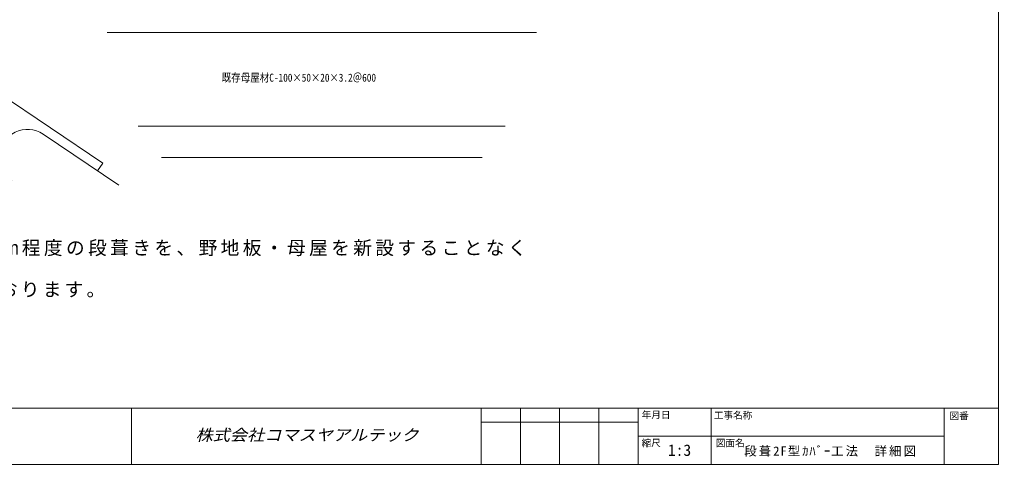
# Model space of a CAD drawing. Units: millimetres, scale not verified. Extents: x -873 to 873, y -615 to 615.
# Drawn here: x -68 to 873, y -615 to -187 of the extents above; entities that cross this region are included whole.
import ezdxf
from ezdxf.enums import TextEntityAlignment as Align

# ---------------------------------------------------------------- set-up
doc = ezdxf.new("R2010")
doc.units = ezdxf.units.MM
doc.header["$LTSCALE"] = 3
doc.layers.add('0-0_0', color=5, linetype='Continuous', lineweight=18)
doc.layers.add('0-3_LAYER004', color=7, linetype='Continuous', lineweight=18)
doc.styles.add('HGPｺﾞｼｯｸM', font='')
doc.styles.add('HG丸ｺﾞｼｯｸM-PRO', font='')
doc.styles.add('ＭＳ ゴシック', font='')
doc.styles.get('HGPｺﾞｼｯｸM').set_extended_font_data('HGPｺﾞｼｯｸM')
doc.styles.get('HG丸ｺﾞｼｯｸM-PRO').set_extended_font_data('HG丸ｺﾞｼｯｸM-PRO')
doc.styles.get('ＭＳ ゴシック').set_extended_font_data('MS Gothic')

msp = doc.modelspace()

# ---------------------------------------------------------------- linework, layer by layer
at = {"layer": '0-0_0', "color": 253}
for p, q in [((-187.235, -191.152), (11.734, -325.359)), ((-45.528, -297.591), (27.304, -346.717))]:
    msp.add_line(p, q, dxfattribs=at)
at = {"layer": '0-0_0', "color": 7}
for p, q in [((15.974, -199.888), (428.705, -199.888)), ((398.885, -289.888), (45.794, -289.888)), ((376.489, -319.888), (68.189, -319.888))]:
    msp.add_line(p, q, dxfattribs=at)
at = {"layer": '0-0_0'}
msp.add_line((6.701, -332.82), (11.734, -325.359), dxfattribs=at)
at = {"layer": '0-0_0', "color": 7}
msp.add_lwpolyline([(-873, -615), (873, -615), (873, 615), (-873, 615)], close=True, dxfattribs=at)
at = {"layer": '0-0_0', "color": 253}
msp.add_arc((-60.626, -319.975), 27, 56, 236, dxfattribs=at)
at = {"layer": '0-3_LAYER004'}
for p, q in [((-873, -561), (873, -561)), ((39.46, -561), (39.46, -615)), ((375.525, -561), (375.525, -615)), ((413.325, -561), (413.325, -615)), ((451.125, -561), (451.125, -615)), ((488.925, -561), (488.925, -615)), ((526.725, -561), (526.725, -615)), ((596.925, -561), (596.925, -615)), ((820.857, -561), (820.857, -615)), ((526.725, -574.5), (375.525, -574.5)), ((820.857, -588), (526.725, -588))]:
    msp.add_line(p, q, dxfattribs=at)

# ---------------------------------------------------------------- texts
at = {"layer": '0-0_0', "color": 3, "style": 'ＭＳ ゴシック', "width": 0.85}
msp.add_text('既存母屋材C-100×50×20×3.2＠600', height=7.698, dxfattribs=at).set_placement((126.151, -249.422), align=Align.BOTTOM_LEFT)
at = {"layer": '0-0_0', "color": 3, "style": 'HG丸ｺﾞｼｯｸM-PRO', "oblique": 15, "width": 1.1}
msp.add_text('株式会社コマスヤアルテック', height=11, dxfattribs=at).set_placement((100.993, -595.5), align=Align.BOTTOM_LEFT)
at = {"layer": '0-0_0', "color": 7, "attachment_point": 7}
for s, insert, char_height, style in [('\\T1.18;※横段葺き高さ10.0mm程度の段葺きを、野地板・母屋を新設することなく', (-290, -414.928), 13.2, 'HGPｺﾞｼｯｸM'), ('\\T1.17;新規段葺きを、施工しております。', (-319.75, -454.928), 13.2, 'HGPｺﾞｼｯｸM'), ('\\T1.16;段葺2F型ｶﾊﾞｰ工法\u3000詳細図', (628.641, -607.5), 8.798, 'ＭＳ ゴシック')]:
    msp.add_mtext(s, dxfattribs=dict(at, insert=insert, char_height=char_height, style=style))
at = {"layer": '0-3_LAYER004', "style": 'ＭＳ ゴシック'}
for s, height, p in [('年月日', 6.598, (530, -572.7)), ('工事名称', 6.598, (599.4, -573.1)), ('図番', 6.598, (826, -573.6)), ('縮尺', 6.598, (529.9, -599.7)), ('図面名', 6.598, (601.3, -599.7)), ('1:3', 11, (555.15, -610.1))]:
    msp.add_text(s, height=height, dxfattribs=at).set_placement(p, align=Align.BOTTOM_LEFT)

doc.saveas('drawing.dxf')
